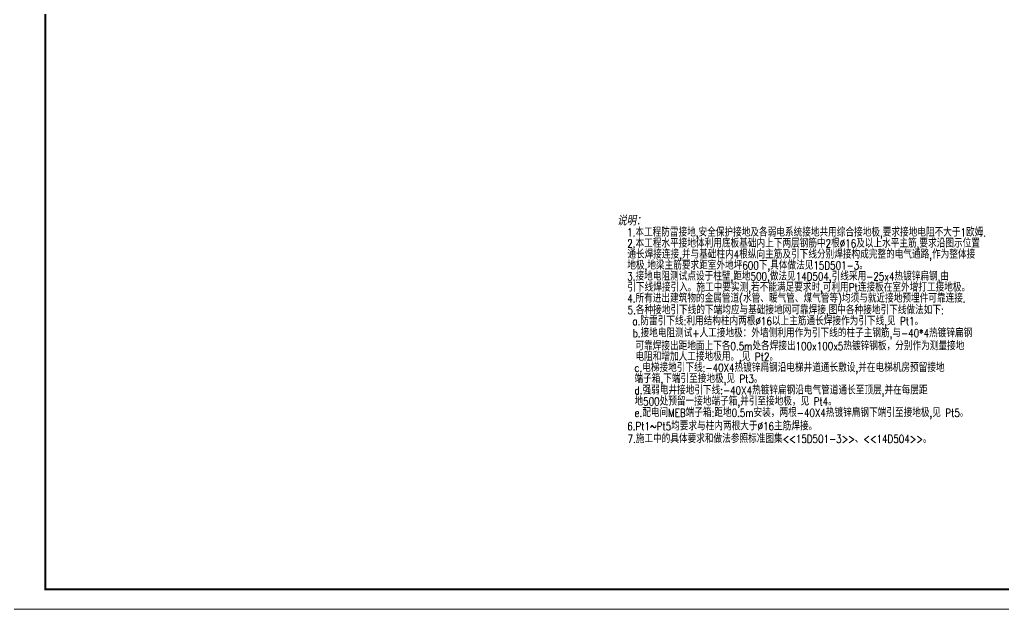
# Model space of a CAD drawing. Extents: x 2803505 to 5851001, y -1372902 to 24339.
# Drawn here: x 3715736 to 3764914, y -808054 to -778591 of the extents above; entities that cross this region are included whole.
import ezdxf
from ezdxf.xclip import XClip

# ---------------------------------------------------------------- set-up
doc = ezdxf.new("R2010")
doc.units = 0
doc.header["$LTSCALE"] = 1000
doc.header["$MEASUREMENT"] = 0
doc.header["$XCLIPFRAME"] = 2
doc.linetypes.add('DOTE', pattern=[2.42, 2, -0.2, 0.02, -0.2])
doc.layers.get('0').update_dxf_attribs({"linetype": 'CONTINUOUS'})
doc.layers.add('!!DIM-照明', color=7, linetype='CONTINUOUS')
doc.layers.add('DIM-照明', color=7, linetype='CONTINUOUS')
doc.layers.add('DOTE', color=19, linetype='DOTE', lineweight=9)
doc.layers.add('图框', color=147, linetype='CONTINUOUS', lineweight=20)
doc.styles.add('_TEL_DIM', font='SIMPLEX', dxfattribs={"width": 0.8, "height": 3.5, "bigfont": 'HZTXT'})
doc.styles.add('HZTXT', font='gbeitc.shx', dxfattribs={"width": 0.8, "height": 400, "bigfont": 'hztxt.shx'})

# ---------------------------------------------------------------- blocks, each defined once
blk = doc.blocks.new('A$C74D73064')
at = {"layer": 'DOTE', "color": 252}
for p, q in [((196116, 61719), (-86385, 61719)), ((196116, 54519), (-86385, 54519))]:
    blk.add_line(p, q, dxfattribs=at)

msp = doc.modelspace()

# ---------------------------------------------------------------- linework, layer by layer
at = {"layer": '图框'}
msp.add_lwpolyline([(3714511.1, -748653.6), (3798611.1, -748653.6), (3798611.1, -808053.6), (3714511.1, -808053.6)], close=True, dxfattribs=at)
at = {"layer": '图框', "const_width": 100}
msp.add_lwpolyline([(3797611.1, -807053.6), (3797611.1, -749653.6), (3717011.1, -749653.6), (3717011.1, -807053.6)], close=True, dxfattribs=at)

# ---------------------------------------------------------------- block references
at = {"color": 252}
ref = msp.add_blockref('A$C74D73064', (3714796.2, -840911.3), dxfattribs=at)
XClip(ref).set_block_clipping_path([(-72082.5976296387, 50822.2577331646), (-18082.6107620973, 70322.2577319878)])

# ---------------------------------------------------------------- texts
at = {"layer": '!!DIM-照明', "style": '_TEL_DIM', "width": 0.8}
for s, p in [('1.本工程防雷接地,安全保护接地及各弱电系统接地共用综合接地极,要求接地电阻不大于1欧姆.', (3746103.7, -789423.1)), ('2.本工程水平接地体利用底板基础内上下两层钢筋中2根%%C16及以上水平主筋,要求沿图示位置', (3746112.9, -789972.7)), ('通长焊接连接,并与基础柱内4根纵向主筋及引下线分别焊接构成完整的电气通路,作为整体接', (3746112.9, -790522.2)), ('地极,地梁主筋要求距室外地坪600下,具体做法见15D501-3。', (3746112.9, -791071.8)), ('3.接地电阻测试点设于柱壁,距地500,做法见14D504,引线采用-25x4热镀锌扁钢,由', (3746112.9, -791621.4)), ('引下线焊接引入。施工中要实测,若不能满足要求时,可利用Pt连接板在室外增打工接地极。', (3746112.9, -792171)), ('4.所有进出建筑物的金属管道(水管、暖气管、煤气管等)均须与就近接地预埋件可靠连接.', (3746112.9, -792720.6)), ('5.各种接地引下线的下端均应与基础接地网可靠焊接,图中各种接地引下线做法如下:', (3746128.5, -793306.6)), ('a.防雷引下线:利用结构柱内两根%%C16以上主筋通长焊接作为引下线,见 Pt1。', (3746371.8, -793856.2)), ('b.接地电阻测试+人工接地极：外墙侧利用作为引下线的柱子主钢筋,与-40*4热镀锌扁钢', (3746380, -794454.7)), ('可靠焊接出距地面上下各0.5m处各焊接出100x100x5热镀锌钢板，分别作为测量接地', (3746520.6, -795101.2)), ('电阻和增加人工接地极用。,见 Pt2。', (3746520.6, -795634.2)), ('c.电梯接地引下线:-40X4热镀锌扁钢沿电梯井道通长敷设,并在电梯机房预留接地', (3746474.5, -796185.3)), ('端子箱,下端引至接地极,见 Pt3。', (3746474.5, -796737.5)), ('d.强弱电井接地引下线:-40X4热镀锌扁钢沿电气管道通长至顶层,并在每层距', (3746474.8, -797313.4)), ('地500处预留一接地端子箱,并引至接地极，见 Pt4。', (3746474.8, -797865.6)), ('e.配电间MEB端子箱:距地0.5m安装，两根-40X4热镀锌扁钢下端引至接地极,见 Pt5。', (3746474.8, -798435.9)), ('6.Pt1~Pt5均要求与柱内两根大于%%C16主筋焊接。', (3746111.3, -799103.4)), ('7.施工中的具体要求和做法参照标准图集<<15D501-3>>、<<14D504>>。', (3746125.1, -799737.2))]:
    msp.add_text(s, height=400, dxfattribs=at).set_placement(p)
at = {"layer": 'DIM-照明', "color": 7, "ltscale": 0.8, "style": 'HZTXT', "width": 0.7}
msp.add_text('说明：', height=500, dxfattribs=at).set_placement((3745605.7, -788874.5))

doc.saveas('drawing.dxf')
